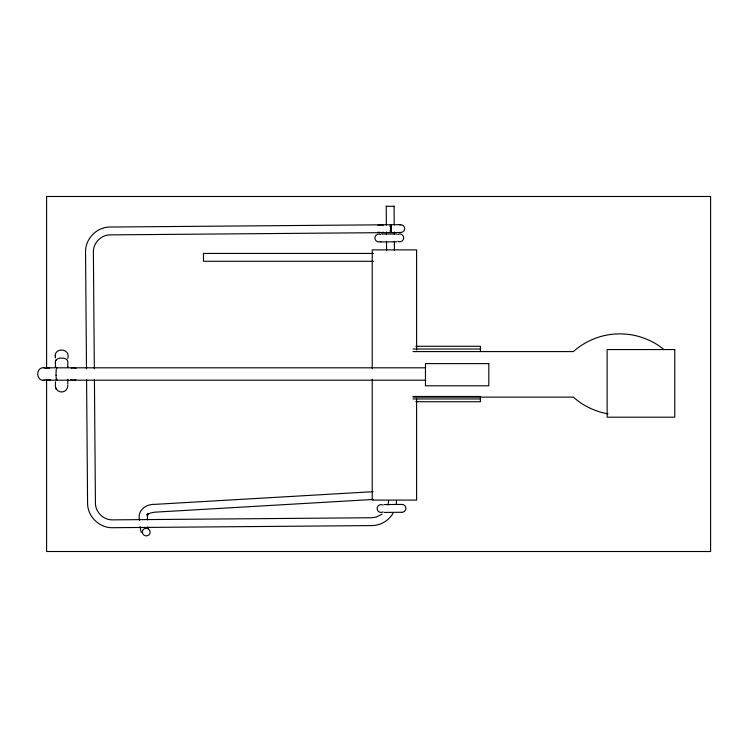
<?xml version="1.0" encoding="UTF-8"?>
<svg xmlns="http://www.w3.org/2000/svg" width="748" height="748" viewBox="0 0 748 748"><rect width="100%" height="100%" fill="white"/><g stroke="black" fill="none" stroke-linecap="round" stroke-linejoin="round"><path stroke-width="1.12" d="M388.614 500.487L388.062 505.012M396.281 503.797L396.459 500.683M55.408 357.881C52.996 346.885 70.892 347.811 67.788 358.507M393.233 512.997C388.988 520.552 380.629 525.517 371.962 525.592L112.481 527.705C99.306 528.032 87.469 516.372 87.581 503.198L86.581 379.32M55.52 362.415A6.199 3.665 0 0 1 55.717 360.508L56.418 359.666A6.199 3.665 0 0 1 60.354 358.086L63.552 358.199A6.199 3.665 0 0 1 67.788 361.901L67.788 367.09A6.199 1.982 0 0 0 67.666 366.567M55.707 360.517L56.418 359.657M382.078 514.147L376.16 517.12L371.644 517.747L112.677 519.86C103.505 520.178 95.248 512.053 95.426 502.871L94.416 379.255M75.847 379.545L75.174 379.881A6.199 6.012 -90 0 1 70.583 379.545M377.862 225.372L379.834 224.83M94.332 368.755L93.378 252.132C93.061 242.96 101.186 234.694 110.367 234.872L400.535 232.506L402.779 231.964L404.21 230.515L404.724 228.551L404.182 226.597L402.723 225.176L399.17 224.671M44.787 367.81C35.062 366.202 35.595 382.312 45.217 380.19M43.244 380.19L44.861 380.078M373.065 491.688L155.285 504.339C146.206 503.825 136.893 510.239 139.624 520.337M373.364 499.449L154.527 512.193L150.32 513.053L146.804 514.942L147.992 513.68L147.328 515.475L147.58 513.876L147.375 519.888M400.741 224.662L110.05 227.037C96.866 226.915 85.216 238.762 85.543 251.945L86.497 368.801M386.37 224.998L386.22 206.326L394.056 206.261L394.215 224.952M381.873 234.077L396.655 233.956M380.274 241.931L396.721 241.8M384.07 504.573L401.573 504.433M384.135 512.417L401.629 512.277M386.22 206.326L386.81 206.317M393.467 206.261L394.056 206.261M399.236 232.516L400.806 232.506M373.392 253.441L203.475 253.441L203.475 261.286L373.392 261.286M415.804 346.268L480.394 346.268L480.487 351.532M413.027 349.036L480.487 349.036M413.018 351.588L573.398 351.588C581.748 344.043 591.949 338.741 602.832 335.946A71.331 71.331 0 0 1 636.894 335.946C646.702 338.564 656.192 342.939 663.906 349.634M49.34 367.81L54.95 367.81M56.726 367.81L425.762 367.81M49.779 380.19L425.752 380.19M413.027 396.468L480.487 396.468L480.394 401.732L415.804 401.732M413.027 397.123L573.398 397.123C581.748 404.668 591.949 409.969 602.832 412.765A71.331 71.331 0 0 0 608.087 413.85M413.027 398.964L480.487 398.964M43.982 367.81L45.581 368.119M377.918 232.17L379.9 232.675M67.788 385.407A6.199 6.199 0 0 1 56.409 389.175L55.707 387.735A6.199 6.199 0 0 1 55.52 384.528M55.707 387.716L56.418 389.175M141.194 532.417L140.044 526.583M56.324 379.18L56.474 379.881L56.296 379.18A6.199 0.598 90 0 1 56.044 375.234M147.898 526.919L148.123 528.499M55.408 355.45L55.52 357.067M390.671 228.533L390.634 224.746L390.699 232.591L390.662 228.804M394.271 231.964L394.29 234.302M394.346 241.314L394.42 250.655M386.426 232.002L386.445 234.339M386.501 241.342L386.585 250.683M56.044 375.244L56.035 373.626A6.227 0.654 -90 0 1 56.895 368.1M416.599 349.961L416.599 249.879L372.224 249.879L372.224 368.586M416.599 398.843L416.599 500.085L372.224 500.085L372.224 379.058M67.788 379.245L67.788 384.257M55.408 361.78L55.408 366.847M55.408 381.817L55.408 383.602M46.6 368.156L46.6 196.49L710.6 196.49L710.6 551.51L46.6 551.51L46.6 379.844M397.768 234.47A3.918 3.918 0 0 1 403.677 237.817A3.918 3.918 0 0 1 397.824 241.267M380.826 241.398A3.918 3.918 0 0 1 374.916 238.051A3.918 3.918 0 0 1 380.769 234.61M383.032 511.903A3.918 3.918 0 0 1 377.123 508.556A3.918 3.918 0 0 1 382.976 505.106M401.928 504.433A3.918 3.918 0 0 1 405.884 508.322A3.918 3.918 0 0 1 401.994 512.268M390.101 226.709A3.918 0.645 89.5 0 1 391.054 225.662A3.918 0.645 89.5 0 1 391.101 231.674A3.918 0.645 89.5 0 1 390.129 230.636M379.629 225.363A3.918 3.572 89.6 0 1 383.2 225.335M383.257 232.123A3.918 3.572 89.6 0 1 379.685 232.151M55.52 367.361A6.199 1.982 0 0 1 55.707 366.342M50.125 379.545A6.199 4.712 -90 0 1 46.526 379.881L46.002 379.545L46.544 379.881A6.218 4.722 90 0 0 50.163 379.563M56.979 379.573A6.227 0.654 -90 0 1 56.474 379.9M71.378 368.119A6.199 6.012 -90 0 1 75.959 368.455M674.761 349.559L607.133 349.559L607.133 417.188L674.761 417.188L674.761 349.559M488.809 363.612L425.472 363.612L425.472 385.8L488.809 385.8L488.809 363.612M142.344 532.324A3.918 3.759 26.6 0 0 148.469 535.259A3.918 3.759 26.6 0 0 147.852 528.705A3.918 3.759 26.6 0 0 142.344 532.324M49.508 368.119A6.199 4.712 -90 0 0 45.909 368.455A6.218 4.722 90 0 1 49.536 368.1"/></g></svg>
